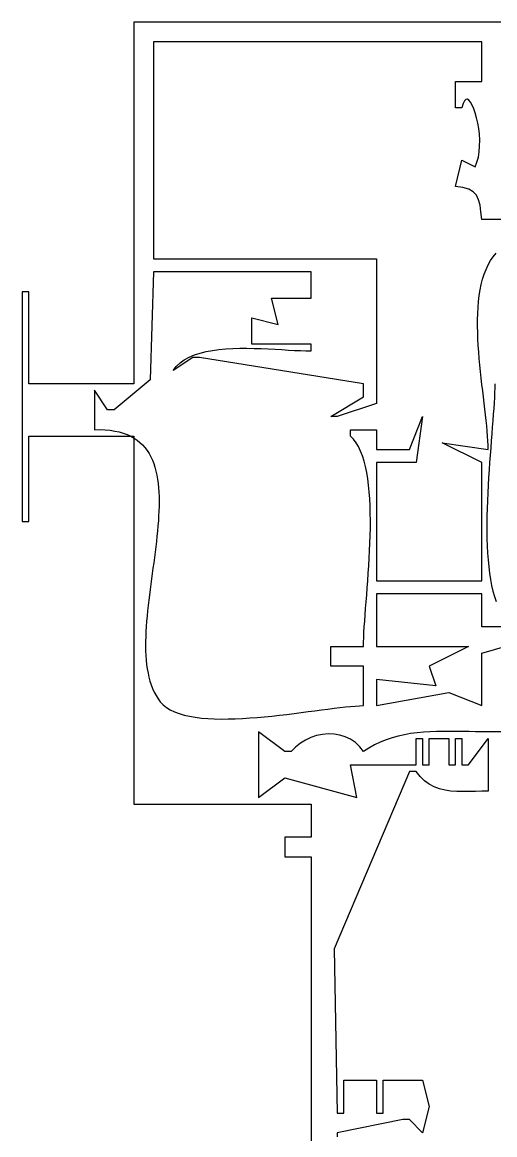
# Model space of a CAD drawing. Header units: metres. Extents: x 249 to 997, y 92 to 756.
# Drawn here: x 387 to 459, y 579.7 to 749 of the extents above; entities that cross this region are included whole.
import ezdxf

# ---------------------------------------------------------------- set-up
doc = ezdxf.new("R2010")
doc.units = ezdxf.units.M

msp = doc.modelspace()

# ---------------------------------------------------------------- linework, layer by layer
for p, q in [((643, 749), (404, 749)), ((404, 749), (404, 694)), ((407, 746), (407, 713)), ((457, 746), (407, 746)), ((457, 740), (457, 746)), ((453, 736), (453, 740)), ((453, 740), (457, 740)), ((454.1665, 736.6313), (454, 736)), ((454.3631, 737.0423), (454.1665, 736.6313)), ((454.5831, 737.2502), (454.3631, 737.0423)), ((454.82, 737.272), (454.5831, 737.2502)), ((455.0674, 737.1252), (454.82, 737.272)), ((455.3189, 736.8269), (455.0674, 737.1252)), ((455.5678, 736.3943), (455.3189, 736.8269)), ((454, 736), (453, 736)), ((455.8077, 735.8446), (455.5678, 736.3943)), ((456.0322, 735.1951), (455.8077, 735.8446)), ((456.2348, 734.4631), (456.0322, 735.1951)), ((456.4089, 733.6656), (456.2348, 734.4631)), ((456.5481, 732.8201), (456.4089, 733.6656)), ((456.6459, 731.9436), (456.5481, 732.8201)), ((456.6958, 731.0534), (456.6459, 731.9436)), ((456.626, 729.3008), (456.6913, 730.1667)), ((456.6913, 730.1667), (456.6958, 731.0534)), ((453, 724), (454, 728)), ((454, 728), (456, 727)), ((456.2868, 727.7002), (456.4933, 728.4729)), ((456.4933, 728.4729), (456.626, 729.3008)), ((456, 727), (456.2868, 727.7002)), ((454.1478, 723.8688), (453, 724)), ((455.0382, 723.605), (454.1478, 723.8688)), ((455.7074, 723.2044), (455.0382, 723.605)), ((456.1914, 722.6626), (455.7074, 723.2044)), ((456.5266, 721.9756), (456.1914, 722.6626)), ((456.7489, 721.1389), (456.5266, 721.9756)), ((456.8947, 720.1485), (456.7489, 721.1389)), ((457, 719), (456.8947, 720.1485)), ((463, 719), (457, 719)), ((407, 713), (441, 713)), ((441, 713), (441, 691)), ((458.3457, 712.7232), (458.7509, 713.3221)), ((458.7509, 713.3221), (459.2026, 713.8724)), ((457.3889, 710.6636), (457.6667, 711.3912)), ((457.6667, 711.3912), (457.985, 712.0787)), ((457.985, 712.0787), (458.3457, 712.7232)), ((407, 711), (406.5131, 694.5718)), ((431, 711), (407, 711)), ((431, 707), (431, 711)), ((456.9469, 709.0991), (457.1497, 709.8986)), ((457.1497, 709.8986), (457.3889, 710.6636)), ((388, 708), (387, 708)), ((387, 708), (387, 673)), ((388, 694), (388, 708)), ((456.6429, 707.4075), (456.7786, 708.2678)), ((456.7786, 708.2678), (456.9469, 709.0991)), ((426, 703), (425, 707)), ((425, 707), (431, 707)), ((456.461, 705.6112), (456.5377, 706.5211)), ((456.5377, 706.5211), (456.6429, 707.4075)), ((456.3852, 703.7324), (456.4108, 704.6807)), ((456.4108, 704.6807), (456.461, 705.6112)), ((422, 700), (422, 704)), ((422, 704), (426, 703)), ((456.3822, 702.769), (456.3852, 703.7324)), ((456.3997, 701.7934), (456.3822, 702.769)), ((456.4358, 700.8083), (456.3997, 701.7934)), ((416.9692, 699.2004), (418.005, 699.296)), ((418.005, 699.296), (419.0656, 699.3565)), ((419.0656, 699.3565), (420.1435, 699.3863)), ((420.1435, 699.3863), (421.2312, 699.39)), ((421.2312, 699.39), (422.3212, 699.3722)), ((431, 700), (422, 700)), ((422.3212, 699.3722), (423.4061, 699.3375)), ((423.4061, 699.3375), (424.4783, 699.2905)), ((424.4783, 699.2905), (425.5304, 699.2357)), ((425.5304, 699.2357), (426.5548, 699.1777)), ((431, 699), (431, 700)), ((456.4884, 699.8165), (456.4358, 700.8083)), ((456.5557, 698.8208), (456.4884, 699.8165)), ((413, 698), (410, 696)), ((411.0428, 697.1605), (411.6951, 697.6308)), ((411.6951, 697.6308), (412.4247, 698.0338)), ((412.4247, 698.0338), (413.2241, 698.3741)), ((414, 698), (413, 698)), ((413.2241, 698.3741), (414.0857, 698.6564)), ((439, 694), (414, 698)), ((414.0857, 698.6564), (415.0021, 698.8851)), ((415.0021, 698.8851), (415.9657, 699.065)), ((415.9657, 699.065), (416.9692, 699.2004)), ((426.5548, 699.1777), (427.5441, 699.1211)), ((427.5441, 699.1211), (428.4907, 699.0704)), ((428.4907, 699.0704), (429.3873, 699.0303)), ((429.3873, 699.0303), (430.2262, 699.0053)), ((430.2262, 699.0053), (431, 699)), ((456.6355, 697.824), (456.5557, 698.8208)), ((456.726, 696.8289), (456.6355, 697.824)), ((410, 696), (410.4753, 696.6184)), ((410.4753, 696.6184), (411.0428, 697.1605)), ((456.825, 695.8383), (456.726, 696.8289)), ((456.9307, 694.8549), (456.825, 695.8383)), ((406.5131, 694.5718), (401, 690)), ((457.041, 693.8816), (456.9307, 694.8549)), ((404, 694), (388, 694)), ((400, 690), (398, 693)), ((398, 693), (398, 687)), ((439, 692), (439, 694)), ((457.1539, 692.9211), (457.041, 693.8816)), ((457.2675, 691.9762), (457.1539, 692.9211)), ((458.9706, 692.6665), (458.9361, 691.9115)), ((458.9924, 693.3639), (458.9706, 692.6665)), ((459, 694), (458.9924, 693.3639)), ((434, 689), (439, 692)), ((441, 691), (435, 689)), ((457.3797, 691.0498), (457.2675, 691.9762)), ((457.4886, 690.1445), (457.3797, 691.0498)), ((458.8904, 691.1025), (458.8348, 690.2433)), ((458.9361, 691.9115), (458.8904, 691.1025)), ((401, 690), (400, 690)), ((457.5921, 689.2632), (457.4886, 690.1445)), ((457.6883, 688.4087), (457.5921, 689.2632)), ((458.7708, 689.3376), (458.6999, 688.3891)), ((458.8348, 690.2433), (458.7708, 689.3376)), ((435, 689), (434, 689)), ((446, 684), (448, 689)), ((448, 689), (447, 682)), ((457.7752, 687.5837), (457.6883, 688.4087)), ((457.8507, 686.7911), (457.7752, 687.5837)), ((458.6236, 687.4015), (458.5432, 686.3785)), ((458.6999, 688.3891), (458.6236, 687.4015)), ((388, 673), (388, 686)), ((388, 686), (404, 686)), ((398, 687), (398.8474, 687.0068)), ((398.8474, 687.0068), (399.6479, 686.9739)), ((399.6479, 686.9739), (400.4026, 686.902)), ((400.4026, 686.902), (401.1128, 686.7923)), ((401.1128, 686.7923), (401.7796, 686.6458)), ((401.7796, 686.6458), (402.4041, 686.4633)), ((402.4041, 686.4633), (402.9877, 686.2459)), ((402.9877, 686.2459), (403.5313, 685.9945)), ((403.5313, 685.9945), (404.0363, 685.7102)), ((404, 686), (404, 630)), ((404.0363, 685.7102), (404.5038, 685.3939)), ((437, 686), (437, 687)), ((437, 687), (441, 687)), ((437.4516, 685.5461), (437, 686)), ((441, 687), (441, 684)), ((457.913, 686.0337), (457.8507, 686.7911)), ((457.9599, 685.3141), (457.913, 686.0337)), ((458.5432, 686.3785), (458.4603, 685.3238)), ((404.5038, 685.3939), (404.9349, 685.0467)), ((404.9349, 685.0467), (405.3309, 684.6695)), ((405.3309, 684.6695), (405.6929, 684.2632)), ((405.6929, 684.2632), (406.0221, 683.829)), ((437.8597, 685.016), (437.4516, 685.5461)), ((438.2261, 684.4139), (437.8597, 685.016)), ((438.5527, 683.7443), (438.2261, 684.4139)), ((441, 684), (446, 684)), ((457, 682), (451, 685)), ((451, 685), (458, 684)), ((457.9896, 684.6353), (457.9599, 685.3141)), ((458, 684), (457.9896, 684.6353)), ((458.3763, 684.2412), (458.2926, 683.1343)), ((458.4603, 685.3238), (458.3763, 684.2412)), ((406.0221, 683.829), (406.3196, 683.3676)), ((406.3196, 683.3676), (406.5867, 682.8803)), ((406.5867, 682.8803), (406.8246, 682.3678)), ((406.8246, 682.3678), (407.0343, 681.8313)), ((438.8412, 683.0115), (438.5527, 683.7443)), ((439.0937, 682.22), (438.8412, 683.0115)), ((458.2926, 683.1343), (458.2107, 682.0069)), ((407.0343, 681.8313), (407.2171, 681.2717)), ((407.2171, 681.2717), (407.3741, 680.6899)), ((407.3741, 680.6899), (407.5066, 680.0871)), ((439.3119, 681.374), (439.0937, 682.22)), ((439.4976, 680.4781), (439.3119, 681.374)), ((447, 682), (441, 682)), ((441, 682), (441, 664)), ((457, 664), (457, 682)), ((458.1321, 680.8627), (458.0582, 679.7053)), ((458.2107, 682.0069), (458.1321, 680.8627)), ((407.5066, 680.0871), (407.6157, 679.4641)), ((407.6157, 679.4641), (407.7026, 678.8219)), ((439.6527, 679.5366), (439.4976, 680.4781)), ((439.7791, 678.5538), (439.6527, 679.5366)), ((458.0582, 679.7053), (457.9904, 678.5386)), ((407.7026, 678.8219), (407.7684, 678.1615)), ((407.7684, 678.1615), (407.8144, 677.484)), ((407.8144, 677.484), (407.8417, 676.7902)), ((439.8786, 677.5342), (439.7791, 678.5538)), ((439.9531, 676.4821), (439.8786, 677.5342)), ((457.9303, 677.3661), (457.8792, 676.1917)), ((457.9904, 678.5386), (457.9303, 677.3661)), ((407.8417, 676.7902), (407.8514, 676.0812)), ((407.8514, 676.0812), (407.8449, 675.358)), ((440.0043, 675.402), (439.9531, 676.4821)), ((457.8792, 676.1917), (457.8387, 675.019)), ((407.7874, 673.8728), (407.7389, 673.1128)), ((407.8231, 674.6216), (407.7874, 673.8728)), ((407.8449, 675.358), (407.8231, 674.6216)), ((440.0343, 674.2981), (440.0043, 675.402)), ((440.0447, 673.175), (440.0343, 674.2981)), ((457.8101, 673.8517), (457.795, 672.6935)), ((457.8387, 675.019), (457.8101, 673.8517)), ((387, 673), (388, 673)), ((407.6787, 672.3425), (407.6081, 671.5629)), ((407.7389, 673.1128), (407.6787, 672.3425)), ((440.0375, 672.0369), (440.0447, 673.175)), ((457.795, 672.6935), (457.7947, 671.5482)), ((407.5282, 670.775), (407.4403, 669.9797)), ((407.6081, 671.5629), (407.5282, 670.775)), ((439.9776, 669.7336), (440.0145, 670.8883)), ((440.0145, 670.8883), (440.0375, 672.0369)), ((457.7947, 671.5482), (457.8108, 670.4195)), ((407.3453, 669.178), (407.2447, 668.371)), ((407.4403, 669.9797), (407.3453, 669.178)), ((439.9286, 668.5771), (439.9776, 669.7336)), ((457.8108, 670.4195), (457.8446, 669.3111)), ((457.8446, 669.3111), (457.8977, 668.2266)), ((407.1394, 667.5596), (407.0308, 666.7448)), ((407.2447, 668.371), (407.1394, 667.5596)), ((439.8016, 666.2763), (439.8693, 667.4232)), ((439.8693, 667.4232), (439.9286, 668.5771)), ((457.8977, 668.2266), (457.9715, 667.1699)), ((457.9715, 667.1699), (458.0674, 666.1445)), ((406.92, 665.9275), (406.8081, 665.1089)), ((407.0308, 666.7448), (406.92, 665.9275)), ((439.7274, 665.1408), (439.8016, 666.2763)), ((458.0674, 666.1445), (458.1869, 665.1543)), ((406.6963, 664.2898), (406.5859, 663.4712)), ((406.8081, 665.1089), (406.6963, 664.2898)), ((439.5668, 662.9216), (439.6485, 664.0211)), ((439.6485, 664.0211), (439.7274, 665.1408)), ((441, 664), (457, 664)), ((458.1869, 665.1543), (458.3315, 664.2029)), ((458.3315, 664.2029), (458.5026, 663.2941)), ((406.4779, 662.6542), (406.3736, 661.8396)), ((406.5859, 663.4712), (406.4779, 662.6542)), ((439.4841, 661.8466), (439.5668, 662.9216)), ((457, 662), (441, 662)), ((441, 662), (441, 654)), ((457, 657), (457, 662)), ((458.5026, 663.2941), (458.7017, 662.4315)), ((458.7017, 662.4315), (458.9301, 661.6188)), ((406.2741, 661.0286), (406.1807, 660.222)), ((406.3736, 661.8396), (406.2741, 661.0286)), ((439.323, 659.7878), (439.4022, 660.8006)), ((439.4022, 660.8006), (439.4841, 661.8466)), ((458.9301, 661.6188), (459.1895, 660.8599)), ((406.0166, 658.6262), (405.9482, 657.839)), ((406.0944, 659.4209), (406.0166, 658.6262)), ((406.1807, 660.222), (406.0944, 659.4209)), ((439.1802, 657.8798), (439.2484, 658.8128)), ((439.2484, 658.8128), (439.323, 659.7878)), ((405.8906, 657.0601), (405.8449, 656.2907)), ((405.9482, 657.839), (405.8906, 657.0601)), ((439.0704, 656.1578), (439.1202, 656.9934)), ((439.1202, 656.9934), (439.1802, 657.8798)), ((461, 657), (457, 657)), ((405.8122, 655.5317), (405.7938, 654.784)), ((405.8449, 656.2907), (405.8122, 655.5317)), ((439.0084, 654.6567), (439.0325, 655.3774)), ((439.0325, 655.3774), (439.0704, 656.1578)), ((405.7938, 654.784), (405.7908, 654.0487)), ((405.7908, 654.0487), (405.8044, 653.3268)), ((434, 651), (434, 654)), ((434, 654), (439, 654)), ((439, 654), (439.0084, 654.6567)), ((441, 654), (455, 654)), ((455, 654), (449, 651)), ((457, 653), (464, 655)), ((405.8044, 653.3268), (405.8358, 652.6191)), ((405.8358, 652.6191), (405.8862, 651.9268)), ((405.8862, 651.9268), (405.9567, 651.2508)), ((457, 645), (457, 653)), ((405.9567, 651.2508), (406.0485, 650.592)), ((406.0485, 650.592), (406.1628, 649.9515)), ((439, 651), (434, 651)), ((439, 645), (439, 651)), ((449, 651), (450, 648)), ((406.1628, 649.9515), (406.3007, 649.3303)), ((406.3007, 649.3303), (406.4635, 648.7293)), ((406.4635, 648.7293), (406.6523, 648.1495)), ((450, 648), (441, 649)), ((441, 649), (441, 645)), ((406.6523, 648.1495), (406.8683, 647.5919)), ((406.8683, 647.5919), (407.1126, 647.0575)), ((407.1126, 647.0575), (407.3865, 646.5473)), ((441, 645), (452, 647)), ((452, 647), (457, 645)), ((407.3865, 646.5473), (407.6911, 646.0623)), ((407.6911, 646.0623), (408.0277, 645.6034)), ((408.0277, 645.6033), (408.4544, 645.1422)), ((408.4544, 645.1422), (408.9592, 644.7327)), ((408.9592, 644.7327), (409.5374, 644.3726)), ((409.5374, 644.3726), (410.1845, 644.0595)), ((410.1845, 644.0595), (410.8959, 643.791)), ((410.8959, 643.791), (411.6671, 643.565)), ((411.6671, 643.565), (412.4934, 643.3789)), ((412.4934, 643.3789), (413.3704, 643.2306)), ((423.9211, 643.3103), (425.054, 643.4235)), ((425.054, 643.4235), (426.1827, 643.5465)), ((426.1827, 643.5465), (427.3028, 643.677)), ((427.3028, 643.677), (428.4096, 643.8127)), ((428.4096, 643.8127), (429.4987, 643.9512)), ((429.4987, 643.9512), (430.5654, 644.0903)), ((430.5654, 644.0903), (431.6052, 644.2276)), ((431.6052, 644.2276), (432.6136, 644.3608)), ((432.6136, 644.3608), (433.5859, 644.4876)), ((433.5859, 644.4876), (434.5176, 644.6056)), ((434.5176, 644.6056), (435.4041, 644.7126)), ((435.4041, 644.7126), (436.241, 644.8062)), ((436.241, 644.8062), (437.0235, 644.884)), ((437.0235, 644.884), (437.7473, 644.9438)), ((437.7473, 644.9438), (438.4076, 644.9832)), ((438.4076, 644.9832), (439, 645)), ((413.3704, 643.2306), (414.2934, 643.1176)), ((414.2934, 643.1176), (415.2579, 643.0378)), ((415.2579, 643.0378), (416.2594, 642.9886)), ((416.2594, 642.9886), (417.2933, 642.9679)), ((417.2933, 642.9679), (418.355, 642.9733)), ((418.355, 642.9733), (419.4399, 643.0024)), ((419.4399, 643.0024), (420.5436, 643.053)), ((420.5436, 643.053), (421.6614, 643.1228)), ((421.6614, 643.1228), (422.7887, 643.2093)), ((422.7887, 643.2093), (423.9211, 643.3103)), ((427, 638), (423, 641)), ((423, 641), (423, 631)), ((430.9908, 640.152), (430.1599, 639.7593)), ((431.8554, 640.4429), (430.9908, 640.152)), ((432.7406, 640.6291), (431.8554, 640.4429)), ((433.6334, 640.7077), (432.7406, 640.6291)), ((434.5207, 640.6758), (433.6334, 640.7077)), ((435.3896, 640.5304), (434.5207, 640.6758)), ((436.2269, 640.2687), (435.3896, 640.5304)), ((437.0197, 639.8878), (436.2269, 640.2687)), ((443.3459, 640.1222), (442.4333, 639.817)), ((444.276, 640.3764), (443.3459, 640.1222)), ((445.2217, 640.584), (444.276, 640.3764)), ((446.1809, 640.7492), (445.2217, 640.584)), ((447.1516, 640.8763), (446.1809, 640.7492)), ((447, 636), (447, 640)), ((447, 640), (448, 640)), ((448.1317, 640.9698), (447.1516, 640.8763)), ((448, 640), (448, 636)), ((449.1191, 641.0338), (448.1317, 640.9698)), ((449, 636), (449, 640)), ((449, 640), (452, 640)), ((450.1119, 641.0728), (449.1191, 641.0338)), ((451.1079, 641.091), (450.1119, 641.0728)), ((452.1052, 641.0927), (451.1079, 641.091)), ((452, 640), (452, 636)), ((453.1016, 641.0824), (452.1052, 641.0927)), ((453, 636), (453, 640)), ((453, 640), (454, 640)), ((454.0952, 641.0642), (453.1016, 641.0824)), ((454, 640), (454, 636)), ((455.0839, 641.0426), (454.0952, 641.0642)), ((455, 636), (458, 640)), ((456.0656, 641.0218), (455.0839, 641.0426)), ((457.0383, 641.0061), (456.0656, 641.0218)), ((458, 641), (457.0383, 641.0061)), ((458.9509, 641.0037), (458, 641)), ((458, 640), (458, 633)), ((459.9102, 641.0144), (458.9509, 641.0037)), ((428.6515, 638.6804), (428, 638)), ((429.3758, 639.2678), (428.6515, 638.6804)), ((430.1599, 639.7593), (429.3758, 639.2678)), ((437.7548, 639.3846), (437.0197, 639.8878)), ((438.4192, 638.7563), (437.7548, 639.3846)), ((439, 638), (438.4192, 638.7563)), ((439.8217, 638.5523), (439, 638)), ((440.6692, 639.0364), (439.8217, 638.5523)), ((441.5404, 639.4565), (440.6692, 639.0364)), ((442.4333, 639.817), (441.5404, 639.4565)), ((428, 638), (427, 638)), ((446, 635), (434.5293, 608)), ((438, 631), (437, 636)), ((437, 636), (447, 636)), ((447, 635), (446, 635)), ((447.6041, 634.1974), (447, 635)), ((448, 636), (449, 636)), ((452, 636), (453, 636)), ((454, 636), (455, 636)), ((423, 631), (427, 634)), ((427, 634), (438, 631)), ((448.2684, 633.5449), (447.6041, 634.1974)), ((448.9875, 633.0277), (448.2684, 633.5449)), ((449.756, 632.6306), (448.9875, 633.0277)), ((450.5684, 632.3389), (449.756, 632.6306)), ((451.4194, 632.1374), (450.5684, 632.3389)), ((452.3035, 632.0113), (451.4194, 632.1374)), ((453.2153, 631.9456), (452.3035, 632.0113)), ((454.1493, 631.9254), (453.2153, 631.9456)), ((455.1003, 631.9357), (454.1493, 631.9254)), ((456.0626, 631.9615), (455.1003, 631.9357)), ((457.031, 631.9879), (456.0626, 631.9615)), ((458, 632), (457.031, 631.9879)), ((458, 633), (458, 632)), ((404, 630), (431, 630)), ((431, 630), (431, 625)), ((431, 625), (427, 625)), ((427, 625), (427, 622)), ((427, 622), (431, 622)), ((431, 622), (431, 551)), ((434.5293, 608), (435, 583)), ((436, 583), (436, 588)), ((436, 588), (440, 588)), ((440, 588), (441, 588)), ((441, 588), (441, 583)), ((442, 583), (442, 588)), ((442, 588), (448, 588)), ((448, 588), (449, 584)), ((435, 583), (436, 583)), ((441, 583), (442, 583)), ((449, 584), (448, 580)), ((445, 582), (435, 580)), ((446, 582), (445, 582)), ((448, 580), (446, 582)), ((435, 580), (435.0084, 579.4035))]:
    msp.add_line(p, q)

doc.saveas('drawing.dxf')
